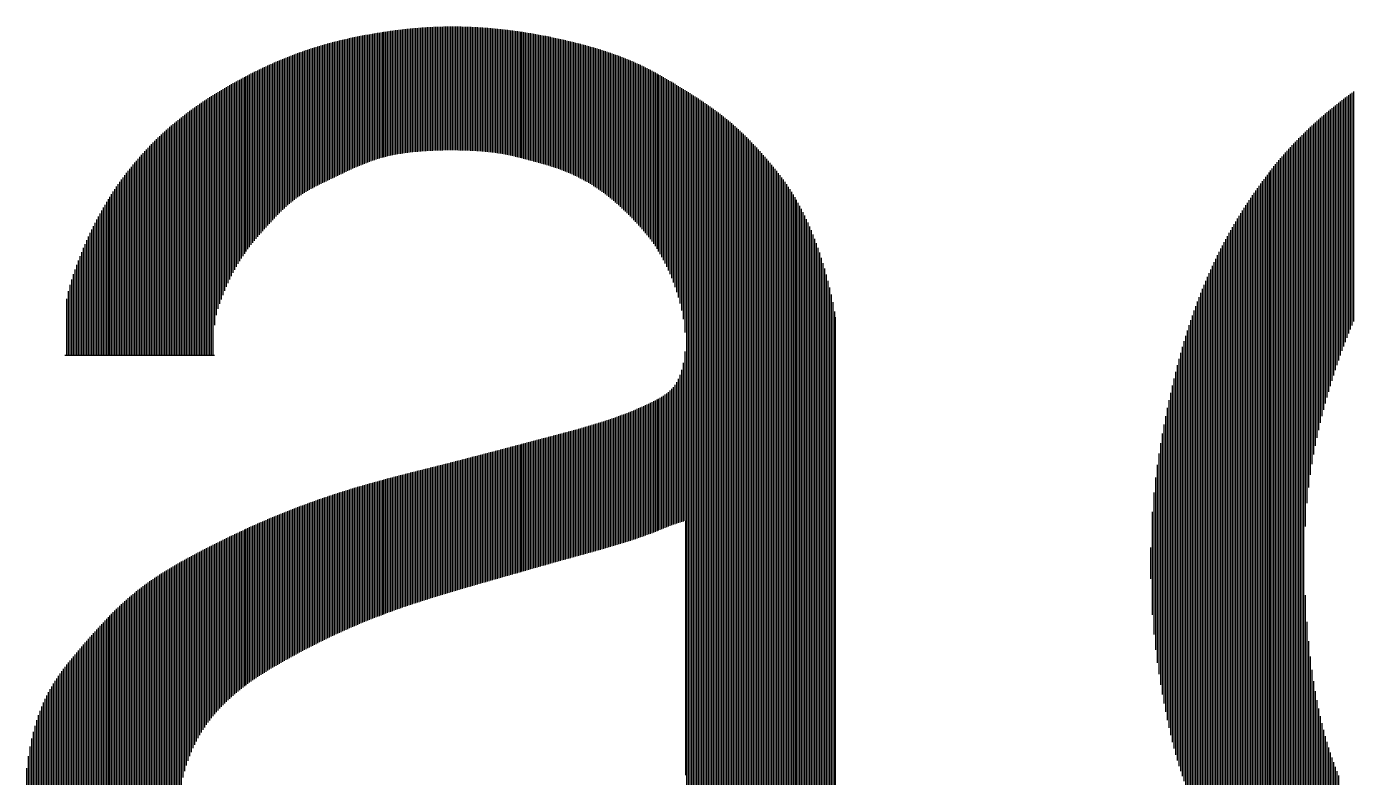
# Model space of a CAD drawing. Extents: x -970 to 10525, y -5 to 8110.
# Drawn here: x 10030.6 to 10102.4, y 499.5 to 540.2 of the extents above; entities that cross this region are included whole.
import ezdxf
from ezdxf.enums import TextEntityAlignment as Align

# ---------------------------------------------------------------- set-up
doc = ezdxf.new("R2010")
doc.units = 0
doc.header["$LTSCALE"] = 60
doc.header["$MEASUREMENT"] = 0
doc.layers.get('0').update_dxf_attribs({"linetype": 'CONTINUOUS'})
doc.layers.add('RLA-FORMATO', color=7, linetype='CONTINUOUS')
doc.layers.add('RLA-LOGO', color=7, linetype='CONTINUOUS')
doc.styles.add('ROMAND', font='romand', dxfattribs={"height": 31.5})
doc.styles.add('ROMANS', font='ROMANS.shx', dxfattribs={"height": 22.5})

# ---------------------------------------------------------------- blocks, each defined once
blk = doc.blocks.new('A$C459C3EB4')
at = {"layer": 'RLA-LOGO', "color": 8, "true_color": 0x707070}
for p, q in [((561.884, -30.163), (561.884, -33.647)), ((561.929, -30.154), (561.929, -33.629)), ((561.974, -30.146), (561.974, -33.612)), ((562.019, -30.138), (562.019, -33.594)), ((562.064, -30.13), (562.064, -33.577)), ((562.109, -30.122), (562.109, -33.561)), ((562.154, -30.114), (562.154, -33.545)), ((562.199, -30.106), (562.199, -33.53)), ((562.244, -30.099), (562.244, -33.515)), ((562.289, -30.091), (562.289, -33.501)), ((562.334, -30.084), (562.334, -33.488)), ((562.379, -30.077), (562.379, -33.475)), ((562.424, -30.07), (562.424, -33.463)), ((562.469, -30.063), (562.469, -33.451)), ((562.514, -30.057), (562.514, -33.44)), ((562.559, -30.05), (562.559, -33.429)), ((562.604, -30.044), (562.604, -33.418)), ((562.649, -30.037), (562.649, -33.409)), ((562.694, -30.031), (562.694, -33.399)), ((562.739, -30.025), (562.739, -33.39)), ((562.784, -30.019), (562.784, -33.382)), ((562.829, -30.014), (562.829, -33.374)), ((562.874, -30.008), (562.874, -33.366)), ((562.919, -30.003), (562.919, -33.359)), ((562.964, -29.997), (562.964, -33.352)), ((563.009, -29.992), (563.009, -33.345)), ((563.054, -29.987), (563.054, -33.339)), ((563.099, -29.983), (563.099, -33.333)), ((563.144, -29.978), (563.144, -33.328)), ((563.189, -29.974), (563.189, -33.322)), ((563.234, -29.969), (563.234, -33.317)), ((563.279, -29.965), (563.279, -33.313)), ((563.324, -29.961), (563.324, -33.308)), ((563.369, -29.957), (563.369, -33.304)), ((563.414, -29.954), (563.414, -33.3)), ((563.459, -29.95), (563.459, -33.297)), ((563.504, -29.947), (563.504, -33.293)), ((563.549, -29.944), (563.549, -33.29)), ((563.594, -29.941), (563.594, -33.287)), ((563.639, -29.938), (563.639, -33.284)), ((563.684, -29.935), (563.684, -33.281)), ((563.729, -29.933), (563.729, -33.279)), ((563.774, -29.931), (563.774, -33.277)), ((563.819, -29.928), (563.819, -33.275)), ((563.864, -29.927), (563.864, -33.273)), ((563.909, -29.925), (563.909, -33.271)), ((563.954, -29.923), (563.954, -33.27)), ((563.999, -29.922), (563.999, -33.269)), ((564.044, -29.921), (564.044, -33.268)), ((564.089, -29.92), (564.089, -33.267)), ((564.134, -29.919), (564.134, -33.266)), ((564.179, -29.918), (564.179, -33.266)), ((564.224, -29.918), (564.224, -33.266)), ((564.269, -29.918), (564.269, -33.266)), ((564.314, -29.917), (564.314, -33.266)), ((564.359, -29.918), (564.359, -33.266)), ((564.404, -29.918), (564.404, -33.266)), ((564.449, -29.918), (564.449, -33.267)), ((564.494, -29.919), (564.494, -33.268)), ((564.539, -29.92), (564.539, -33.269)), ((564.584, -29.921), (564.584, -33.27)), ((564.629, -29.922), (564.629, -33.271)), ((564.674, -29.923), (564.674, -33.273)), ((564.719, -29.925), (564.719, -33.274)), ((564.764, -29.927), (564.764, -33.276)), ((564.809, -29.928), (564.809, -33.278)), ((564.854, -29.93), (564.854, -33.28)), ((564.899, -29.933), (564.899, -33.283)), ((564.944, -29.935), (564.944, -33.285)), ((564.989, -29.937), (564.989, -33.288)), ((565.034, -29.94), (565.034, -33.291)), ((565.079, -29.943), (565.079, -33.294)), ((565.124, -29.946), (565.124, -33.298)), ((565.169, -29.949), (565.169, -33.302)), ((565.214, -29.953), (565.214, -33.306)), ((565.259, -29.956), (565.259, -33.31)), ((565.304, -29.96), (565.304, -33.315)), ((565.349, -29.964), (565.349, -33.32)), ((565.394, -29.968), (565.394, -33.325)), ((565.439, -29.972), (565.439, -33.331)), ((565.484, -29.976), (565.484, -33.337)), ((565.529, -29.98), (565.529, -33.343)), ((565.574, -29.985), (565.574, -33.35)), ((565.619, -29.99), (565.619, -33.358)), ((565.664, -29.995), (565.664, -33.365)), ((565.709, -30), (565.709, -33.374)), ((565.754, -30.005), (565.754, -33.382)), ((565.799, -30.01), (565.799, -33.391)), ((565.844, -30.016), (565.844, -33.4)), ((565.889, -30.021), (565.889, -33.41)), ((565.934, -30.027), (565.934, -33.42)), ((565.979, -30.033), (565.979, -33.43)), ((566.024, -30.039), (566.024, -33.44)), ((566.069, -30.045), (566.069, -33.451)), ((566.114, -30.052), (566.114, -33.462)), ((566.159, -30.058), (566.159, -33.473)), ((566.204, -30.065), (566.204, -33.484)), ((566.249, -30.072), (566.249, -33.496)), ((566.294, -30.079), (566.294, -33.507)), ((566.339, -30.086), (566.339, -33.519)), ((566.384, -30.093), (566.384, -33.531)), ((566.429, -30.1), (566.429, -33.543)), ((566.474, -30.108), (566.474, -33.555)), ((566.519, -30.116), (566.519, -33.567)), ((566.564, -30.124), (566.564, -33.58)), ((566.609, -30.131), (566.609, -33.592)), ((566.654, -30.14), (566.654, -33.604)), ((566.699, -30.148), (566.699, -33.617)), ((566.744, -30.156), (566.744, -33.629)), ((566.789, -30.165), (566.789, -33.642)), ((560.489, -30.515), (560.489, -34.314)), ((560.534, -30.5), (560.534, -34.29)), ((560.579, -30.486), (560.579, -34.266)), ((560.624, -30.472), (560.624, -34.242)), ((560.669, -30.458), (560.669, -34.219)), ((560.714, -30.444), (560.714, -34.196)), ((560.759, -30.431), (560.759, -34.173)), ((560.804, -30.418), (560.804, -34.151)), ((560.849, -30.405), (560.849, -34.129)), ((560.894, -30.392), (560.894, -34.107)), ((560.939, -30.379), (560.939, -34.085)), ((560.984, -30.367), (560.984, -34.064)), ((561.029, -30.355), (561.029, -34.042)), ((561.074, -30.343), (561.074, -34.02)), ((561.119, -30.332), (561.119, -33.999)), ((561.164, -30.32), (561.164, -33.977)), ((561.209, -30.309), (561.209, -33.955)), ((561.254, -30.298), (561.254, -33.934)), ((561.299, -30.287), (561.299, -33.912)), ((561.344, -30.277), (561.344, -33.891)), ((561.389, -30.266), (561.389, -33.869)), ((561.434, -30.256), (561.434, -33.848)), ((561.479, -30.246), (561.479, -33.827)), ((561.524, -30.236), (561.524, -33.806)), ((561.569, -30.226), (561.569, -33.785)), ((561.614, -30.217), (561.614, -33.764)), ((561.659, -30.207), (561.659, -33.744)), ((561.704, -30.198), (561.704, -33.724)), ((561.749, -30.189), (561.749, -33.704)), ((561.794, -30.18), (561.794, -33.685)), ((561.839, -30.171), (561.839, -33.666)), ((566.834, -30.173), (566.834, -33.655)), ((566.879, -30.182), (566.879, -33.668)), ((566.924, -30.191), (566.924, -33.682)), ((566.969, -30.2), (566.969, -33.696)), ((567.014, -30.21), (567.014, -33.71)), ((567.059, -30.219), (567.059, -33.724)), ((567.104, -30.229), (567.104, -33.739)), ((567.149, -30.238), (567.149, -33.755)), ((567.194, -30.248), (567.194, -33.77)), ((567.239, -30.258), (567.239, -33.787)), ((567.284, -30.268), (567.284, -33.804)), ((567.329, -30.279), (567.329, -33.821)), ((567.374, -30.289), (567.374, -33.839)), ((567.419, -30.3), (567.419, -33.857)), ((567.464, -30.31), (567.464, -33.876)), ((567.509, -30.321), (567.509, -33.896)), ((567.554, -30.332), (567.554, -33.916)), ((567.599, -30.343), (567.599, -33.937)), ((567.644, -30.354), (567.644, -33.958)), ((567.689, -30.366), (567.689, -33.98)), ((567.734, -30.377), (567.734, -34.003)), ((567.779, -30.389), (567.779, -34.026)), ((567.824, -30.401), (567.824, -34.05)), ((567.869, -30.413), (567.869, -34.074)), ((567.914, -30.425), (567.914, -34.099)), ((567.959, -30.438), (567.959, -34.125)), ((568.004, -30.45), (568.004, -34.151)), ((568.049, -30.463), (568.049, -34.178)), ((568.094, -30.476), (568.094, -34.206)), ((568.139, -30.489), (568.139, -34.234)), ((568.184, -30.502), (568.184, -34.263)), ((568.229, -30.516), (568.229, -34.293)), ((559.544, -30.875), (559.544, -35.063)), ((559.589, -30.856), (559.589, -35.016)), ((559.634, -30.837), (559.634, -34.97)), ((559.679, -30.818), (559.679, -34.925)), ((559.724, -30.799), (559.724, -34.881)), ((559.769, -30.78), (559.769, -34.838)), ((559.814, -30.762), (559.814, -34.796)), ((559.859, -30.744), (559.859, -34.755)), ((559.904, -30.726), (559.904, -34.716)), ((559.949, -30.708), (559.949, -34.678)), ((559.994, -30.691), (559.994, -34.641)), ((560.039, -30.674), (560.039, -34.606)), ((560.084, -30.657), (560.084, -34.572)), ((560.129, -30.64), (560.129, -34.539)), ((560.174, -30.624), (560.174, -34.508)), ((560.219, -30.608), (560.219, -34.477)), ((560.264, -30.591), (560.264, -34.448)), ((560.309, -30.576), (560.309, -34.42)), ((560.354, -30.56), (560.354, -34.392)), ((560.399, -30.545), (560.399, -34.366)), ((560.444, -30.53), (560.444, -34.34)), ((568.274, -30.529), (568.274, -34.324)), ((568.319, -30.543), (568.319, -34.355)), ((568.364, -30.557), (568.364, -34.388)), ((568.409, -30.572), (568.409, -34.421)), ((568.454, -30.586), (568.454, -34.455)), ((568.499, -30.601), (568.499, -34.489)), ((568.544, -30.616), (568.544, -34.525)), ((568.589, -30.631), (568.589, -34.562)), ((568.634, -30.647), (568.634, -34.599)), ((568.679, -30.663), (568.679, -34.637)), ((568.724, -30.679), (568.724, -34.676)), ((568.769, -30.695), (568.769, -34.716)), ((568.814, -30.712), (568.814, -34.756)), ((568.859, -30.729), (568.859, -34.798)), ((568.904, -30.746), (568.904, -34.84)), ((568.949, -30.764), (568.949, -34.883)), ((568.994, -30.781), (568.994, -34.926)), ((569.039, -30.8), (569.039, -34.971)), ((569.084, -30.818), (569.084, -35.016)), ((569.129, -30.837), (569.129, -35.061)), ((569.174, -30.856), (569.174, -35.108)), ((569.219, -30.876), (569.219, -35.155)), ((558.779, -31.238), (558.779, -35.945)), ((558.824, -31.215), (558.824, -35.886)), ((558.869, -31.192), (558.869, -35.829)), ((558.914, -31.169), (558.914, -35.773)), ((558.959, -31.147), (558.959, -35.718)), ((559.004, -31.125), (559.004, -35.664)), ((559.049, -31.103), (559.049, -35.611)), ((559.094, -31.081), (559.094, -35.559)), ((559.139, -31.06), (559.139, -35.507)), ((559.184, -31.038), (559.184, -35.456)), ((559.229, -31.017), (559.229, -35.406)), ((559.274, -30.996), (559.274, -35.356)), ((559.319, -30.975), (559.319, -35.306)), ((559.364, -30.955), (559.364, -35.257)), ((559.409, -30.935), (559.409, -35.208)), ((559.454, -30.915), (559.454, -35.159)), ((559.499, -30.895), (559.499, -35.111)), ((569.264, -30.896), (569.264, -35.203)), ((569.309, -30.916), (569.309, -35.251)), ((569.354, -30.937), (569.354, -35.3)), ((569.399, -30.958), (569.399, -35.35)), ((569.444, -30.979), (569.444, -35.401)), ((569.489, -31.001), (569.489, -35.453)), ((569.534, -31.023), (569.534, -35.506)), ((569.579, -31.045), (569.579, -35.561)), ((569.624, -31.068), (569.624, -35.617)), ((569.669, -31.091), (569.669, -35.675)), ((569.714, -31.115), (569.714, -35.736)), ((569.759, -31.139), (569.759, -35.798)), ((569.804, -31.163), (569.804, -35.863)), ((569.849, -31.187), (569.849, -35.932)), ((569.894, -31.212), (569.894, -36.004)), ((569.939, -31.236), (569.939, -36.079)), ((558.149, -31.583), (558.149, -37.071)), ((558.194, -31.556), (558.194, -36.964)), ((558.239, -31.531), (558.239, -36.862)), ((558.284, -31.505), (558.284, -36.765)), ((558.329, -31.479), (558.329, -36.672)), ((558.374, -31.454), (558.374, -36.583)), ((558.419, -31.429), (558.419, -36.499)), ((558.464, -31.405), (558.464, -36.419)), ((558.509, -31.38), (558.509, -36.342)), ((558.554, -31.356), (558.554, -36.269)), ((558.599, -31.332), (558.599, -36.2)), ((558.644, -31.308), (558.644, -36.133)), ((558.689, -31.284), (558.689, -36.068)), ((558.734, -31.261), (558.734, -36.006)), ((569.984, -31.262), (569.984, -36.158)), ((570.029, -31.287), (570.029, -36.241)), ((570.074, -31.313), (570.074, -36.328)), ((570.119, -31.339), (570.119, -36.421)), ((570.164, -31.365), (570.164, -36.518)), ((570.209, -31.392), (570.209, -36.621)), ((570.254, -31.418), (570.254, -36.73)), ((570.299, -31.445), (570.299, -36.846)), ((570.344, -31.472), (570.344, -36.97)), ((570.389, -31.5), (570.389, -37.104)), ((570.434, -31.527), (570.434, -37.251)), ((570.479, -31.555), (570.479, -37.415)), ((570.524, -31.583), (570.524, -37.604)), ((557.564, -31.949), (557.564, -38.811)), ((557.609, -31.919), (557.609, -38.811)), ((557.654, -31.889), (557.654, -38.811)), ((557.699, -31.86), (557.699, -38.811)), ((557.744, -31.831), (557.744, -38.811)), ((557.789, -31.802), (557.789, -38.811)), ((557.834, -31.774), (557.834, -38.811)), ((557.879, -31.745), (557.879, -38)), ((557.924, -31.718), (557.924, -37.728)), ((557.969, -31.69), (557.969, -37.562)), ((558.014, -31.663), (558.014, -37.425)), ((558.059, -31.636), (558.059, -37.301)), ((558.104, -31.609), (558.104, -37.184)), ((570.569, -31.611), (570.569, -37.836)), ((570.614, -31.639), (570.614, -38.197)), ((570.659, -31.667), (570.659, -54.917)), ((570.704, -31.695), (570.704, -54.863)), ((570.749, -31.724), (570.749, -54.806)), ((570.794, -31.753), (570.794, -54.746)), ((570.839, -31.781), (570.839, -54.684)), ((570.884, -31.81), (570.884, -54.618)), ((570.929, -31.84), (570.929, -54.848)), ((570.974, -31.869), (570.974, -55.179)), ((571.019, -31.899), (571.019, -55.419)), ((571.064, -31.929), (571.064, -55.651)), ((571.109, -31.959), (571.109, -55.876)), ((588.348, -31.945), (588.348, -38.824)), ((588.393, -31.91), (588.393, -38.698)), ((588.438, -31.876), (588.438, -38.575)), ((588.483, -31.842), (588.483, -38.456)), ((588.528, -31.808), (588.528, -38.339)), ((588.573, -31.774), (588.573, -38.225)), ((588.618, -31.741), (588.618, -38.114)), ((588.663, -31.708), (588.663, -38.006)), ((588.708, -31.676), (588.708, -37.901)), ((557.069, -32.305), (557.069, -38.811)), ((557.114, -32.27), (557.114, -38.811)), ((557.159, -32.236), (557.159, -38.811)), ((557.204, -32.203), (557.204, -38.811)), ((557.249, -32.17), (557.249, -38.811)), ((557.294, -32.137), (557.294, -38.811)), ((557.339, -32.105), (557.339, -38.811)), ((557.384, -32.073), (557.384, -38.811)), ((557.429, -32.041), (557.429, -38.811)), ((557.474, -32.01), (557.474, -38.811)), ((557.519, -31.98), (557.519, -38.811)), ((571.154, -31.99), (571.154, -56.094)), ((571.199, -32.02), (571.199, -56.302)), ((571.244, -32.052), (571.244, -56.499)), ((571.289, -32.083), (571.289, -56.675)), ((571.334, -32.115), (571.334, -56.828)), ((571.379, -32.147), (571.379, -56.959)), ((571.424, -32.18), (571.424, -57.072)), ((571.469, -32.213), (571.469, -57.171)), ((571.514, -32.247), (571.514, -57.258)), ((571.559, -32.281), (571.559, -57.337)), ((571.604, -32.316), (571.604, -57.41)), ((587.898, -32.312), (587.898, -40.288)), ((587.943, -32.274), (587.943, -40.12)), ((587.988, -32.235), (587.988, -39.958)), ((588.033, -32.198), (588.033, -39.801)), ((588.078, -32.161), (588.078, -39.65)), ((588.123, -32.124), (588.123, -39.503)), ((588.168, -32.087), (588.168, -39.36)), ((588.213, -32.051), (588.213, -39.221)), ((588.258, -32.015), (588.258, -39.085)), ((588.303, -31.98), (588.303, -38.953)), ((556.619, -32.676), (556.619, -38.811)), ((556.664, -32.636), (556.664, -38.811)), ((556.709, -32.597), (556.709, -38.811)), ((556.754, -32.559), (556.754, -38.811)), ((556.799, -32.521), (556.799, -38.811)), ((556.844, -32.484), (556.844, -38.811)), ((556.889, -32.447), (556.889, -38.811)), ((556.934, -32.411), (556.934, -38.811)), ((556.979, -32.375), (556.979, -38.811)), ((557.024, -32.34), (557.024, -38.811)), ((571.649, -32.351), (571.649, -57.478)), ((571.694, -32.387), (571.694, -57.542)), ((571.739, -32.423), (571.739, -57.603)), ((571.784, -32.46), (571.784, -57.66)), ((571.829, -32.498), (571.829, -57.716)), ((571.874, -32.537), (571.874, -57.768)), ((571.919, -32.576), (571.919, -57.819)), ((571.964, -32.616), (571.964, -57.869)), ((572.009, -32.656), (572.009, -57.917)), ((587.493, -32.678), (587.493, -42.393)), ((587.538, -32.635), (587.538, -42.054)), ((587.583, -32.593), (587.583, -41.762)), ((587.628, -32.552), (587.628, -41.503)), ((587.673, -32.511), (587.673, -41.266)), ((587.718, -32.47), (587.718, -41.047)), ((587.763, -32.43), (587.763, -40.842)), ((587.808, -32.39), (587.808, -40.648)), ((587.853, -32.351), (587.853, -40.464)), ((556.259, -33.013), (556.259, -38.811)), ((556.304, -32.969), (556.304, -38.811)), ((556.349, -32.925), (556.349, -38.811)), ((556.394, -32.882), (556.394, -38.811)), ((556.439, -32.84), (556.439, -38.811)), ((556.484, -32.798), (556.484, -38.811)), ((556.529, -32.756), (556.529, -38.811)), ((556.574, -32.716), (556.574, -38.811)), ((572.054, -32.698), (572.054, -57.963)), ((572.099, -32.74), (572.099, -58.008)), ((572.144, -32.782), (572.144, -58.052)), ((572.189, -32.825), (572.189, -58.096)), ((572.234, -32.869), (572.234, -58.137)), ((572.279, -32.914), (572.279, -58.178)), ((572.324, -32.959), (572.324, -58.218)), ((572.369, -33.005), (572.369, -58.256)), ((587.133, -33.036), (587.133, -55.683)), ((587.178, -32.99), (587.178, -55.732)), ((587.223, -32.943), (587.223, -55.78)), ((587.268, -32.898), (587.268, -55.828)), ((587.313, -32.853), (587.313, -55.875)), ((587.358, -32.808), (587.358, -55.922)), ((587.403, -32.764), (587.403, -43.449)), ((587.448, -32.721), (587.448, -42.817)), ((555.899, -33.393), (555.899, -38.811)), ((555.944, -33.343), (555.944, -38.811)), ((555.989, -33.294), (555.989, -38.811)), ((556.034, -33.245), (556.034, -38.811)), ((556.079, -33.197), (556.079, -38.811)), ((556.124, -33.15), (556.124, -38.811)), ((556.169, -33.104), (556.169, -38.811)), ((556.214, -33.058), (556.214, -38.811)), ((572.414, -33.052), (572.414, -58.293)), ((572.459, -33.099), (572.459, -58.329)), ((572.504, -33.147), (572.504, -58.363)), ((572.549, -33.195), (572.549, -58.396)), ((572.594, -33.244), (572.594, -58.428)), ((572.639, -33.294), (572.639, -58.458)), ((572.684, -33.344), (572.684, -58.487)), ((572.729, -33.395), (572.729, -58.515)), ((586.818, -33.38), (586.818, -55.329)), ((586.863, -33.329), (586.863, -55.381)), ((586.908, -33.279), (586.908, -55.432)), ((586.953, -33.229), (586.953, -55.483)), ((586.998, -33.18), (586.998, -55.534)), ((587.043, -33.132), (587.043, -55.584)), ((587.088, -33.084), (587.088, -55.634)), ((555.629, -33.71), (555.629, -38.811)), ((555.674, -33.655), (555.674, -38.811)), ((555.719, -33.601), (555.719, -38.811)), ((555.764, -33.548), (555.764, -38.811)), ((555.809, -33.495), (555.809, -38.811)), ((555.854, -33.444), (555.854, -38.811)), ((572.774, -33.446), (572.774, -58.542)), ((572.819, -33.498), (572.819, -58.567)), ((572.864, -33.551), (572.864, -58.591)), ((572.909, -33.604), (572.909, -58.614)), ((572.954, -33.658), (572.954, -58.635)), ((572.999, -33.713), (572.999, -58.655)), ((586.503, -33.756), (586.503, -54.957)), ((586.548, -33.7), (586.548, -55.011)), ((586.593, -33.645), (586.593, -55.065)), ((586.638, -33.591), (586.638, -55.118)), ((586.683, -33.537), (586.683, -55.172)), ((586.728, -33.484), (586.728, -55.225)), ((586.773, -33.432), (586.773, -55.277)), ((555.359, -34.061), (555.359, -38.811)), ((555.404, -34), (555.404, -38.811)), ((555.449, -33.94), (555.449, -38.811)), ((555.494, -33.881), (555.494, -38.811)), ((555.539, -33.823), (555.539, -38.811)), ((555.584, -33.766), (555.584, -38.811)), ((573.044, -33.769), (573.044, -58.674)), ((573.089, -33.825), (573.089, -58.692)), ((573.134, -33.882), (573.134, -58.708)), ((573.179, -33.941), (573.179, -58.723)), ((573.224, -34.001), (573.224, -58.737)), ((573.269, -34.061), (573.269, -58.75)), ((586.233, -34.105), (586.233, -54.623)), ((586.278, -34.045), (586.278, -54.68)), ((586.323, -33.986), (586.323, -54.736)), ((586.368, -33.927), (586.368, -54.792)), ((586.413, -33.869), (586.413, -54.848)), ((586.458, -33.812), (586.458, -54.903)), ((555.089, -34.452), (555.089, -38.811)), ((555.134, -34.384), (555.134, -38.811)), ((555.179, -34.317), (555.179, -38.811)), ((555.224, -34.251), (555.224, -38.811)), ((555.269, -34.186), (555.269, -38.811)), ((555.314, -34.123), (555.314, -38.811)), ((573.314, -34.124), (573.314, -58.761)), ((573.359, -34.187), (573.359, -58.771)), ((573.404, -34.252), (573.404, -58.78)), ((573.449, -34.319), (573.449, -58.788)), ((573.494, -34.388), (573.494, -58.796)), ((573.539, -34.459), (573.539, -58.802)), ((586.008, -34.419), (586.008, -54.326)), ((586.053, -34.354), (586.053, -54.387)), ((586.098, -34.291), (586.098, -54.447)), ((586.143, -34.228), (586.143, -54.507)), ((586.188, -34.166), (586.188, -54.565)), ((554.864, -34.817), (554.864, -38.811)), ((554.909, -34.74), (554.909, -38.811)), ((554.954, -34.666), (554.954, -38.811)), ((554.999, -34.593), (554.999, -38.811)), ((555.044, -34.522), (555.044, -38.811)), ((573.584, -34.533), (573.584, -58.809)), ((573.629, -34.609), (573.629, -58.815)), ((573.674, -34.687), (573.674, -58.82)), ((573.719, -34.769), (573.719, -58.826)), ((585.738, -34.825), (585.738, -53.93)), ((585.783, -34.755), (585.783, -54)), ((585.828, -34.686), (585.828, -54.068)), ((585.873, -34.617), (585.873, -54.135)), ((585.918, -34.55), (585.918, -54.2)), ((585.963, -34.484), (585.963, -54.263)), ((554.684, -35.142), (554.684, -38.811)), ((554.729, -35.057), (554.729, -38.811)), ((554.774, -34.975), (554.774, -38.811)), ((554.819, -34.895), (554.819, -38.811)), ((573.764, -34.853), (573.764, -58.831)), ((573.809, -34.941), (573.809, -58.836)), ((573.854, -35.032), (573.854, -58.841)), ((573.899, -35.127), (573.899, -58.846)), ((585.513, -35.191), (585.513, -53.554)), ((585.558, -35.116), (585.558, -53.633)), ((585.603, -35.041), (585.603, -53.71)), ((585.648, -34.968), (585.648, -53.785)), ((585.693, -34.896), (585.693, -53.859)), ((554.504, -35.504), (554.504, -38.811)), ((554.549, -35.409), (554.549, -38.811)), ((554.594, -35.318), (554.594, -38.811)), ((554.639, -35.228), (554.639, -38.811)), ((573.944, -35.225), (573.944, -58.851)), ((573.989, -35.327), (573.989, -58.856)), ((574.034, -35.433), (574.034, -58.861)), ((574.079, -35.543), (574.079, -58.865)), ((585.333, -35.505), (585.333, -53.219)), ((585.378, -35.425), (585.378, -53.305)), ((585.423, -35.346), (585.423, -53.39)), ((585.468, -35.268), (585.468, -53.473)), ((554.324, -35.91), (554.324, -38.811)), ((554.369, -35.804), (554.369, -38.811)), ((554.414, -35.701), (554.414, -38.811)), ((554.459, -35.601), (554.459, -38.811)), ((574.124, -35.659), (574.124, -58.869)), ((574.169, -35.779), (574.169, -58.874)), ((574.214, -35.904), (574.214, -58.878)), ((585.153, -35.841), (585.153, -52.852)), ((585.198, -35.755), (585.198, -52.946)), ((585.243, -35.671), (585.243, -53.039)), ((585.288, -35.587), (585.288, -53.13)), ((554.189, -36.249), (554.189, -38.811)), ((554.234, -36.133), (554.234, -38.811)), ((554.279, -36.02), (554.279, -38.811)), ((574.259, -36.036), (574.259, -58.881)), ((574.304, -36.174), (574.304, -58.885)), ((584.973, -36.202), (584.973, -52.456)), ((585.018, -36.109), (585.018, -52.557)), ((585.063, -36.018), (585.063, -52.657)), ((585.108, -35.929), (585.108, -52.755)), ((554.054, -36.624), (554.054, -38.811)), ((554.099, -36.494), (554.099, -38.811)), ((554.144, -36.37), (554.144, -38.811)), ((574.349, -36.318), (574.349, -58.889)), ((574.394, -36.47), (574.394, -58.892)), ((574.439, -36.63), (574.439, -58.895)), ((584.793, -36.592), (584.793, -52.036)), ((584.838, -36.491), (584.838, -52.142)), ((584.883, -36.393), (584.883, -52.248)), ((584.928, -36.297), (584.928, -52.352)), ((553.964, -36.911), (553.964, -38.811)), ((554.009, -36.761), (554.009, -38.811)), ((574.484, -36.798), (574.484, -58.898)), ((574.529, -36.977), (574.529, -58.901)), ((584.658, -36.906), (584.658, -51.711)), ((584.703, -36.799), (584.703, -51.82)), ((584.748, -36.694), (584.748, -51.928)), ((553.874, -37.289), (553.874, -38.811)), ((553.919, -37.08), (553.919, -38.811)), ((574.574, -37.17), (574.574, -58.903)), ((584.523, -37.243), (584.523, -51.383)), ((584.568, -37.128), (584.568, -51.493)), ((584.613, -37.016), (584.613, -51.602)), ((574.619, -37.382), (574.619, -58.906)), ((574.664, -37.626), (574.664, -58.908)), ((584.388, -37.607), (584.388, -51.051)), ((584.433, -37.482), (584.433, -51.163)), ((584.478, -37.361), (584.478, -51.273)), ((574.688, -53.373), (574.688, -37.788)), ((584.253, -38.002), (584.253, -50.707)), ((584.298, -37.866), (584.298, -50.823)), ((584.343, -37.734), (584.343, -50.938)), ((584.163, -38.287), (584.163, -50.465)), ((584.208, -38.142), (584.208, -50.587)), ((570.614, -38.713), (570.614, -43.3)), ((584.028, -38.75), (584.028, -50.075)), ((584.073, -38.59), (584.073, -50.21)), ((584.118, -38.436), (584.118, -50.34)), ((553.832, -38.811), (557.878, -38.811)), ((570.569, -39.024), (570.569, -43.312)), ((583.938, -39.085), (583.938, -49.785)), ((583.983, -38.915), (583.983, -49.934)), ((570.434, -39.45), (570.434, -43.353)), ((570.479, -39.342), (570.479, -43.338)), ((570.524, -39.205), (570.524, -43.325)), ((583.848, -39.445), (583.848, -49.46)), ((583.893, -39.262), (583.893, -49.627)), ((570.119, -39.848), (570.119, -43.467)), ((570.164, -39.812), (570.164, -43.449)), ((570.209, -39.772), (570.209, -43.432)), ((570.254, -39.727), (570.254, -43.415)), ((570.299, -39.674), (570.299, -43.399)), ((570.344, -39.612), (570.344, -43.383)), ((570.389, -39.539), (570.389, -43.367)), ((583.758, -39.829), (583.758, -49.095)), ((583.803, -39.634), (583.803, -49.283)), ((569.444, -40.21), (569.444, -43.726)), ((569.489, -40.19), (569.489, -43.71)), ((569.534, -40.169), (569.534, -43.694)), ((569.579, -40.148), (569.579, -43.677)), ((569.624, -40.127), (569.624, -43.661)), ((569.669, -40.105), (569.669, -43.644)), ((569.714, -40.083), (569.714, -43.627)), ((569.759, -40.061), (569.759, -43.609)), ((569.804, -40.038), (569.804, -43.592)), ((569.849, -40.015), (569.849, -43.574)), ((569.894, -39.991), (569.894, -43.556)), ((569.939, -39.966), (569.939, -43.538)), ((569.984, -39.939), (569.984, -43.52)), ((570.029, -39.911), (570.029, -43.502)), ((570.074, -39.881), (570.074, -43.484)), ((583.713, -40.032), (583.713, -48.896)), ((568.499, -40.574), (568.499, -44.026)), ((568.544, -40.559), (568.544, -44.013)), ((568.589, -40.544), (568.589, -43.999)), ((568.634, -40.528), (568.634, -43.986)), ((568.679, -40.513), (568.679, -43.973)), ((568.724, -40.497), (568.724, -43.959)), ((568.769, -40.481), (568.769, -43.946)), ((568.814, -40.464), (568.814, -43.932)), ((568.859, -40.448), (568.859, -43.918)), ((568.904, -40.431), (568.904, -43.904)), ((568.949, -40.414), (568.949, -43.89)), ((568.994, -40.397), (568.994, -43.876)), ((569.039, -40.379), (569.039, -43.862)), ((569.084, -40.362), (569.084, -43.847)), ((569.129, -40.344), (569.129, -43.833)), ((569.174, -40.326), (569.174, -43.818)), ((569.219, -40.307), (569.219, -43.803)), ((569.264, -40.288), (569.264, -43.788)), ((569.309, -40.269), (569.309, -43.773)), ((569.354, -40.25), (569.354, -43.757)), ((569.399, -40.23), (569.399, -43.742)), ((583.623, -40.461), (583.623, -48.467)), ((583.668, -40.242), (583.668, -48.687)), ((567.284, -40.93), (567.284, -44.365)), ((567.329, -40.918), (567.329, -44.353)), ((567.374, -40.906), (567.374, -44.34)), ((567.419, -40.894), (567.419, -44.328)), ((567.464, -40.881), (567.464, -44.315)), ((567.509, -40.869), (567.509, -44.303)), ((567.554, -40.857), (567.554, -44.29)), ((567.599, -40.845), (567.599, -44.278)), ((567.644, -40.832), (567.644, -44.265)), ((567.689, -40.82), (567.689, -44.253)), ((567.734, -40.807), (567.734, -44.24)), ((567.779, -40.794), (567.779, -44.228)), ((567.824, -40.781), (567.824, -44.215)), ((567.869, -40.769), (567.869, -44.203)), ((567.914, -40.756), (567.914, -44.191)), ((567.959, -40.742), (567.959, -44.178)), ((568.004, -40.729), (568.004, -44.166)), ((568.049, -40.716), (568.049, -44.153)), ((568.094, -40.702), (568.094, -44.141)), ((568.139, -40.689), (568.139, -44.128)), ((568.184, -40.675), (568.184, -44.115)), ((568.229, -40.661), (568.229, -44.103)), ((568.274, -40.647), (568.274, -44.09)), ((568.319, -40.633), (568.319, -44.077)), ((568.364, -40.618), (568.364, -44.065)), ((568.409, -40.604), (568.409, -44.052)), ((568.454, -40.589), (568.454, -44.039)), ((583.533, -40.935), (583.533, -47.993)), ((583.578, -40.691), (583.578, -48.236)), ((565.889, -41.297), (565.889, -44.76)), ((565.934, -41.285), (565.934, -44.747)), ((565.979, -41.273), (565.979, -44.734)), ((566.024, -41.261), (566.024, -44.721)), ((566.069, -41.25), (566.069, -44.709)), ((566.114, -41.238), (566.114, -44.696)), ((566.159, -41.226), (566.159, -44.683)), ((566.204, -41.214), (566.204, -44.67)), ((566.249, -41.202), (566.249, -44.657)), ((566.294, -41.19), (566.294, -44.645)), ((566.339, -41.178), (566.339, -44.632)), ((566.384, -41.167), (566.384, -44.619)), ((566.429, -41.155), (566.429, -44.606)), ((566.474, -41.143), (566.474, -44.593)), ((566.519, -41.131), (566.519, -44.581)), ((566.564, -41.119), (566.564, -44.568)), ((566.609, -41.107), (566.609, -44.555)), ((566.654, -41.096), (566.654, -44.542)), ((566.699, -41.084), (566.699, -44.53)), ((566.744, -41.072), (566.744, -44.517)), ((566.789, -41.06), (566.789, -44.504)), ((566.834, -41.048), (566.834, -44.492)), ((566.879, -41.037), (566.879, -44.479)), ((566.924, -41.025), (566.924, -44.466)), ((566.969, -41.013), (566.969, -44.454)), ((567.014, -41.001), (567.014, -44.441)), ((567.059, -40.989), (567.059, -44.428)), ((567.104, -40.977), (567.104, -44.416)), ((567.149, -40.966), (567.149, -44.403)), ((567.194, -40.954), (567.194, -44.39)), ((567.239, -40.942), (567.239, -44.378)), ((583.488, -41.194), (583.488, -47.732)), ((564.539, -41.65), (564.539, -45.147)), ((564.584, -41.638), (564.584, -45.134)), ((564.629, -41.626), (564.629, -45.121)), ((564.674, -41.615), (564.674, -45.108)), ((564.719, -41.603), (564.719, -45.095)), ((564.764, -41.592), (564.764, -45.082)), ((564.809, -41.58), (564.809, -45.069)), ((564.854, -41.568), (564.854, -45.056)), ((564.899, -41.556), (564.899, -45.043)), ((564.944, -41.545), (564.944, -45.03)), ((564.989, -41.533), (564.989, -45.017)), ((565.034, -41.521), (565.034, -45.004)), ((565.079, -41.51), (565.079, -44.991)), ((565.124, -41.498), (565.124, -44.978)), ((565.169, -41.486), (565.169, -44.965)), ((565.214, -41.474), (565.214, -44.952)), ((565.259, -41.463), (565.259, -44.94)), ((565.304, -41.451), (565.304, -44.927)), ((565.349, -41.439), (565.349, -44.914)), ((565.394, -41.427), (565.394, -44.901)), ((565.439, -41.415), (565.439, -44.888)), ((565.484, -41.404), (565.484, -44.875)), ((565.529, -41.392), (565.529, -44.863)), ((565.574, -41.38), (565.574, -44.85)), ((565.619, -41.368), (565.619, -44.837)), ((565.664, -41.356), (565.664, -44.824)), ((565.709, -41.344), (565.709, -44.811)), ((565.754, -41.333), (565.754, -44.798)), ((565.799, -41.321), (565.799, -44.786)), ((565.844, -41.309), (565.844, -44.773)), ((583.443, -41.473), (583.443, -47.45)), ((563.099, -42.015), (563.099, -45.597)), ((563.144, -42.003), (563.144, -45.582)), ((563.189, -41.992), (563.189, -45.567)), ((563.234, -41.98), (563.234, -45.552)), ((563.279, -41.969), (563.279, -45.537)), ((563.324, -41.958), (563.324, -45.522)), ((563.369, -41.946), (563.369, -45.508)), ((563.414, -41.935), (563.414, -45.493)), ((563.459, -41.924), (563.459, -45.478)), ((563.504, -41.912), (563.504, -45.464)), ((563.549, -41.901), (563.549, -45.449)), ((563.594, -41.89), (563.594, -45.435)), ((563.639, -41.879), (563.639, -45.421)), ((563.684, -41.867), (563.684, -45.407)), ((563.729, -41.856), (563.729, -45.392)), ((563.774, -41.845), (563.774, -45.378)), ((563.819, -41.833), (563.819, -45.364)), ((563.864, -41.822), (563.864, -45.35)), ((563.909, -41.811), (563.909, -45.336)), ((563.954, -41.799), (563.954, -45.323)), ((563.999, -41.788), (563.999, -45.309)), ((564.044, -41.776), (564.044, -45.295)), ((564.089, -41.765), (564.089, -45.281)), ((564.134, -41.754), (564.134, -45.268)), ((564.179, -41.742), (564.179, -45.254)), ((564.224, -41.731), (564.224, -45.241)), ((564.269, -41.719), (564.269, -45.227)), ((564.314, -41.708), (564.314, -45.214)), ((564.359, -41.696), (564.359, -45.201)), ((564.404, -41.684), (564.404, -45.187)), ((564.449, -41.673), (564.449, -45.174)), ((564.494, -41.661), (564.494, -45.161)), ((583.398, -41.779), (583.398, -47.139)), ((561.794, -42.367), (561.794, -46.088)), ((561.839, -42.354), (561.839, -46.069)), ((561.884, -42.341), (561.884, -46.051)), ((561.929, -42.328), (561.929, -46.032)), ((561.974, -42.315), (561.974, -46.014)), ((562.019, -42.302), (562.019, -45.995)), ((562.064, -42.289), (562.064, -45.977)), ((562.109, -42.277), (562.109, -45.959)), ((562.154, -42.264), (562.154, -45.942)), ((562.199, -42.252), (562.199, -45.924)), ((562.244, -42.239), (562.244, -45.907)), ((562.289, -42.227), (562.289, -45.889)), ((562.334, -42.215), (562.334, -45.872)), ((562.379, -42.203), (562.379, -45.855)), ((562.424, -42.191), (562.424, -45.838)), ((562.469, -42.178), (562.469, -45.821)), ((562.514, -42.166), (562.514, -45.804)), ((562.559, -42.154), (562.559, -45.788)), ((562.604, -42.143), (562.604, -45.771)), ((562.649, -42.131), (562.649, -45.755)), ((562.694, -42.119), (562.694, -45.739)), ((562.739, -42.107), (562.739, -45.723)), ((562.784, -42.096), (562.784, -45.707)), ((562.829, -42.084), (562.829, -45.691)), ((562.874, -42.072), (562.874, -45.675)), ((562.919, -42.061), (562.919, -45.659)), ((562.964, -42.049), (562.964, -45.644)), ((563.009, -42.038), (563.009, -45.628)), ((563.054, -42.026), (563.054, -45.613)), ((583.353, -42.124), (583.353, -46.787)), ((560.669, -42.73), (560.669, -46.607)), ((560.714, -42.714), (560.714, -46.584)), ((560.759, -42.699), (560.759, -46.562)), ((560.804, -42.683), (560.804, -46.54)), ((560.849, -42.668), (560.849, -46.518)), ((560.894, -42.652), (560.894, -46.496)), ((560.939, -42.637), (560.939, -46.474)), ((560.984, -42.622), (560.984, -46.452)), ((561.029, -42.607), (561.029, -46.431)), ((561.074, -42.592), (561.074, -46.409)), ((561.119, -42.577), (561.119, -46.388)), ((561.164, -42.562), (561.164, -46.367)), ((561.209, -42.548), (561.209, -46.346)), ((561.254, -42.533), (561.254, -46.326)), ((561.299, -42.519), (561.299, -46.305)), ((561.344, -42.504), (561.344, -46.284)), ((561.389, -42.49), (561.389, -46.264)), ((561.434, -42.476), (561.434, -46.244)), ((561.479, -42.462), (561.479, -46.224)), ((561.524, -42.448), (561.524, -46.204)), ((561.569, -42.434), (561.569, -46.184)), ((561.614, -42.421), (561.614, -46.165)), ((561.659, -42.407), (561.659, -46.145)), ((561.704, -42.394), (561.704, -46.126)), ((561.749, -42.38), (561.749, -46.107)), ((583.308, -42.529), (583.308, -46.372)), ((559.724, -43.087), (559.724, -47.113)), ((559.769, -43.069), (559.769, -47.088)), ((559.814, -43.051), (559.814, -47.062)), ((559.859, -43.033), (559.859, -47.037)), ((559.904, -43.016), (559.904, -47.012)), ((559.949, -42.998), (559.949, -46.987)), ((559.994, -42.981), (559.994, -46.962)), ((560.039, -42.963), (560.039, -46.938)), ((560.084, -42.946), (560.084, -46.913)), ((560.129, -42.929), (560.129, -46.889)), ((560.174, -42.911), (560.174, -46.864)), ((560.219, -42.894), (560.219, -46.84)), ((560.264, -42.878), (560.264, -46.816)), ((560.309, -42.861), (560.309, -46.792)), ((560.354, -42.844), (560.354, -46.769)), ((560.399, -42.827), (560.399, -46.745)), ((560.444, -42.811), (560.444, -46.722)), ((560.489, -42.795), (560.489, -46.699)), ((560.534, -42.778), (560.534, -46.675)), ((560.579, -42.762), (560.579, -46.652)), ((560.624, -42.746), (560.624, -46.63)), ((583.263, -43.053), (583.263, -45.838)), ((558.869, -43.452), (558.869, -47.644)), ((558.914, -43.432), (558.914, -47.613)), ((558.959, -43.412), (558.959, -47.582)), ((559.004, -43.392), (559.004, -47.552)), ((559.049, -43.372), (559.049, -47.522)), ((559.094, -43.352), (559.094, -47.493)), ((559.139, -43.333), (559.139, -47.464)), ((559.184, -43.313), (559.184, -47.435)), ((559.229, -43.294), (559.229, -47.407)), ((559.274, -43.274), (559.274, -47.379)), ((559.319, -43.255), (559.319, -47.351)), ((559.364, -43.236), (559.364, -47.324)), ((559.409, -43.217), (559.409, -47.297)), ((559.454, -43.198), (559.454, -47.27)), ((559.499, -43.18), (559.499, -47.243)), ((559.544, -43.161), (559.544, -47.217)), ((559.589, -43.142), (559.589, -47.191)), ((559.634, -43.124), (559.634, -47.165)), ((559.679, -43.106), (559.679, -47.139)), ((570.638, -50.176), (570.638, -43.294)), ((558.104, -43.812), (558.104, -48.284)), ((558.149, -43.79), (558.149, -48.239)), ((558.194, -43.768), (558.194, -48.195)), ((558.239, -43.746), (558.239, -48.152)), ((558.284, -43.724), (558.284, -48.11)), ((558.329, -43.703), (558.329, -48.07)), ((558.374, -43.681), (558.374, -48.03)), ((558.419, -43.66), (558.419, -47.991)), ((558.464, -43.639), (558.464, -47.953)), ((558.509, -43.617), (558.509, -47.916)), ((558.554, -43.596), (558.554, -47.879)), ((558.599, -43.575), (558.599, -47.844)), ((558.644, -43.555), (558.644, -47.809)), ((558.689, -43.534), (558.689, -47.775)), ((558.734, -43.513), (558.734, -47.741)), ((558.779, -43.493), (558.779, -47.708)), ((558.824, -43.472), (558.824, -47.676)), ((557.429, -44.156), (557.429, -49.181)), ((557.474, -44.132), (557.474, -49.101)), ((557.519, -44.109), (557.519, -49.026)), ((557.564, -44.085), (557.564, -48.954)), ((557.609, -44.062), (557.609, -48.886)), ((557.654, -44.039), (557.654, -48.821)), ((557.699, -44.015), (557.699, -48.758)), ((557.744, -43.992), (557.744, -48.698)), ((557.789, -43.969), (557.789, -48.64)), ((557.834, -43.947), (557.834, -48.584)), ((557.879, -43.924), (557.879, -48.53)), ((557.924, -43.901), (557.924, -48.478)), ((557.969, -43.879), (557.969, -48.427)), ((558.014, -43.856), (558.014, -48.378)), ((558.059, -43.834), (558.059, -48.331)), ((583.218, -44.014), (583.218, -44.866)), ((556.754, -44.53), (556.754, -57.81)), ((556.799, -44.504), (556.799, -57.836)), ((556.844, -44.478), (556.844, -57.862)), ((556.889, -44.452), (556.889, -57.888)), ((556.934, -44.426), (556.934, -50.723)), ((556.979, -44.401), (556.979, -50.445)), ((557.024, -44.375), (557.024, -50.241)), ((557.069, -44.35), (557.069, -50.071)), ((557.114, -44.326), (557.114, -49.922)), ((557.159, -44.301), (557.159, -49.788)), ((557.204, -44.276), (557.204, -49.666)), ((557.249, -44.252), (557.249, -49.555)), ((557.294, -44.228), (557.294, -49.452)), ((557.339, -44.204), (557.339, -49.355)), ((557.384, -44.18), (557.384, -49.265)), ((556.214, -44.871), (556.214, -57.457)), ((556.259, -44.84), (556.259, -57.489)), ((556.304, -44.81), (556.304, -57.521)), ((556.349, -44.781), (556.349, -57.552)), ((556.394, -44.751), (556.394, -57.582)), ((556.439, -44.723), (556.439, -57.612)), ((556.484, -44.694), (556.484, -57.642)), ((556.529, -44.666), (556.529, -57.671)), ((556.574, -44.638), (556.574, -57.7)), ((556.619, -44.611), (556.619, -57.728)), ((556.664, -44.584), (556.664, -57.756)), ((556.709, -44.557), (556.709, -57.783)), ((555.719, -45.241), (555.719, -57.073)), ((555.764, -45.204), (555.764, -57.111)), ((555.809, -45.168), (555.809, -57.148)), ((555.854, -45.133), (555.854, -57.184)), ((555.899, -45.098), (555.899, -57.22)), ((555.944, -45.064), (555.944, -57.256)), ((555.989, -45.031), (555.989, -57.29)), ((556.034, -44.998), (556.034, -57.325)), ((556.079, -44.965), (556.079, -57.359)), ((556.124, -44.933), (556.124, -57.392)), ((556.169, -44.902), (556.169, -57.425)), ((555.314, -45.597), (555.314, -56.713)), ((555.359, -45.555), (555.359, -56.755)), ((555.404, -45.514), (555.404, -56.797)), ((555.449, -45.473), (555.449, -56.838)), ((555.494, -45.433), (555.494, -56.878)), ((555.539, -45.393), (555.539, -56.918)), ((555.584, -45.354), (555.584, -56.958)), ((555.629, -45.316), (555.629, -56.997)), ((555.674, -45.278), (555.674, -57.035)), ((587.403, -45.309), (587.403, -55.968)), ((554.954, -45.952), (554.954, -56.355)), ((554.999, -45.905), (554.999, -56.402)), ((555.044, -45.86), (555.044, -56.448)), ((555.089, -45.815), (555.089, -56.493)), ((555.134, -45.77), (555.134, -56.538)), ((555.179, -45.726), (555.179, -56.583)), ((555.224, -45.682), (555.224, -56.627)), ((555.269, -45.639), (555.269, -56.67)), ((554.639, -46.289), (554.639, -56.013)), ((554.684, -46.239), (554.684, -56.064)), ((554.729, -46.19), (554.729, -56.114)), ((554.774, -46.142), (554.774, -56.163)), ((554.819, -46.093), (554.819, -56.212)), ((554.864, -46.046), (554.864, -56.26)), ((554.909, -45.998), (554.909, -56.308)), ((587.448, -46.034), (587.448, -56.014)), ((554.324, -46.645), (554.324, -55.641)), ((554.369, -46.593), (554.369, -55.697)), ((554.414, -46.542), (554.414, -55.751)), ((554.459, -46.49), (554.459, -55.805)), ((554.504, -46.439), (554.504, -55.858)), ((554.549, -46.389), (554.549, -55.91)), ((554.594, -46.339), (554.594, -55.962)), ((587.493, -46.552), (587.493, -56.059)), ((554.009, -47.019), (554.009, -55.23)), ((554.054, -46.964), (554.054, -55.292)), ((554.099, -46.91), (554.099, -55.353)), ((554.144, -46.856), (554.144, -55.412)), ((554.189, -46.803), (554.189, -55.471)), ((554.234, -46.75), (554.234, -55.529)), ((554.279, -46.698), (554.279, -55.585)), ((587.538, -46.972), (587.538, -56.104)), ((553.739, -47.367), (553.739, -54.83)), ((553.784, -47.306), (553.784, -54.901)), ((553.829, -47.246), (553.829, -54.97)), ((553.874, -47.188), (553.874, -55.037)), ((553.919, -47.131), (553.919, -55.103)), ((553.964, -47.074), (553.964, -55.167)), ((587.583, -47.326), (587.583, -56.148)), ((553.514, -47.701), (553.514, -54.446)), ((553.559, -47.63), (553.559, -54.528)), ((553.604, -47.561), (553.604, -54.607)), ((553.649, -47.494), (553.649, -54.683)), ((553.694, -47.43), (553.694, -54.758)), ((587.628, -47.634), (587.628, -56.192)), ((553.289, -48.117), (553.289, -53.985)), ((553.334, -48.024), (553.334, -54.085)), ((553.379, -47.937), (553.379, -54.181)), ((553.424, -47.854), (553.424, -54.273)), ((553.469, -47.776), (553.469, -54.361)), ((587.673, -47.907), (587.673, -56.235)), ((553.154, -48.436), (553.154, -53.649)), ((553.199, -48.322), (553.199, -53.767)), ((553.244, -48.216), (553.244, -53.879)), ((587.718, -48.153), (587.718, -56.278)), ((587.763, -48.377), (587.763, -56.32)), ((553.019, -48.841), (553.019, -53.238)), ((553.064, -48.694), (553.064, -53.386)), ((553.109, -48.559), (553.109, -53.522)), ((587.808, -48.583), (587.808, -56.361)), ((587.853, -48.774), (587.853, -56.402)), ((552.929, -49.192), (552.929, -52.893)), ((552.974, -49.006), (552.974, -53.076)), ((587.898, -48.953), (587.898, -56.443)), ((587.943, -49.12), (587.943, -56.482)), ((552.884, -49.407), (552.884, -52.681)), ((587.988, -49.278), (587.988, -56.522)), ((588.033, -49.427), (588.033, -56.561)), ((552.839, -49.665), (552.839, -52.424)), ((588.078, -49.569), (588.078, -56.599)), ((588.123, -49.704), (588.123, -56.636)), ((588.168, -49.832), (588.168, -56.673)), ((552.794, -49.993), (552.794, -52.094)), ((588.213, -49.956), (588.213, -56.71)), ((588.258, -50.074), (588.258, -56.746)), ((588.303, -50.188), (588.303, -56.782))]:
    blk.add_line(p, q, dxfattribs=at)
blk = doc.blocks.new('viñeta-rl')
blk.add_blockref('A$C459C3EB4', (-797.494, 299.998))
at = {"layer": 'RLA-FORMATO', "color": 4, "style": 'ROMAND'}
for tag, p in [('DESAR', (-1255.783, 233.263)), ('PRELIM', (-1123.111, 233.263)), ('PROP', (-989.639, 233.263)), ('CONST', (-823.737, 233.263))]:
    blk.add_attdef(tag, p, '', height=16, dxfattribs=at)
at = {"layer": 'RLA-FORMATO', "color": 2, "style": 'ROMANS'}
for tag, p, height in [('REVNO1', (-1394.08, 180.648), 10), ('DETNO1', (-1358.401, 180.648), 10), ('FECHA1', (-880.483, 180.648), 10), ('REVNO2', (-1394.08, 155.648), 10), ('DETNO2', (-1358.401, 155.648), 10), ('FECHA2', (-880.483, 155.648), 10), ('REVNO3', (-1394.08, 130.649), 10), ('DETNO3', (-1358.401, 130.649), 10), ('FECHA3', (-880.483, 130.649), 10), ('REVNO4', (-1394.08, 105.649), 10), ('DETNO4', (-1358.401, 105.649), 10), ('FECHA4', (-880.483, 105.649), 10), ('REVNO5', (-1394.08, 80.649), 11.25), ('DETNO5', (-1358.401, 80.649), 10), ('FECHA5', (-880.483, 80.649), 10), ('REVNO6', (-1392.274, 55.649), 10), ('DETNO6', (-1356.594, 55.649), 10), ('FECHA6', (-878.676, 55.649), 10), ('INGENIERO', (-741.067, 33.399), 10), ('DIBUJANTE', (-571.615, 33.401), 10), ('REVNO7', (-1394.08, 30.65), 10), ('DETNO7', (-1358.401, 30.65), 10), ('FECHA7', (-880.483, 30.65), 10), ('REVNO8', (-1394.08, 8.603), 10), ('DETNO8', (-1358.401, 8.603), 10), ('FECHA8', (-880.483, 8.603), 10), ('PROYECTISTA', (-740.886, 4.812), 10), ('INGENIERO', (-568.569, 4.615), 10)]:
    blk.add_attdef(tag, p, '', height=height, dxfattribs=at)
for tag, p in [('PERSNO1', (-946.608, 180.648)), ('PERSNO2', (-946.608, 155.648)), ('PERSNO3', (-946.608, 130.649)), ('PERSNO4', (-946.608, 105.649)), ('PERSNO5', (-946.608, 80.649)), ('PERSNO6', (-946.608, 55.649)), ('PERSNO7', (-946.608, 30.65)), ('PERSNO8', (-946.608, 8.603))]:
    blk.add_attdef(tag, text='', height=10, dxfattribs=at).set_placement(p, align=Align.CENTER)
at = {"layer": 'RLA-FORMATO', "color": 5, "style": 'ROMAND'}
blk.add_attdef('PROYECTO', text='', height=16.9, dxfattribs=at).set_placement((-289.167, 165.033), align=Align.MIDDLE)
for tag, p in [('TITULO1', (-567.962, 108.18)), ('TITULO2', (-567.962, 74.225))]:
    blk.add_attdef(tag, p, '', height=20, dxfattribs=at)
at = {"layer": 'RLA-FORMATO', "color": 2, "style": 'ROMANS'}
for tag, p in [('NOMARCH', (-1424.041, 5.527)), ('FECHA', (-1406.947, 5.527))]:
    blk.add_attdef(tag, p, '', height=11.25, rotation=90, dxfattribs=at)
at = {"layer": 'RLA-FORMATO', "color": 5, "style": 'ROMAND', "width": 0.967839}
blk.add_attdef('NUMERO', text='', height=24, dxfattribs=at).set_placement((-290.268, 13.329), (-62.411, 13.329), align=Align.FIT)
at = {"layer": 'RLA-FORMATO', "color": 5, "style": 'ROMAND', "flags": 12}
blk.add_attdef('REVISION', text='', height=24, dxfattribs=at).set_placement((-24.501, 25.329), align=Align.MIDDLE)

msp = doc.modelspace()

# ---------------------------------------------------------------- block references
at = {"layer": 'RLA-FORMATO', "xscale": 2, "yscale": 2, "zscale": 2}
msp.add_blockref('viñeta-rl', (10520, 0), dxfattribs=at)

doc.saveas('drawing.dxf')
